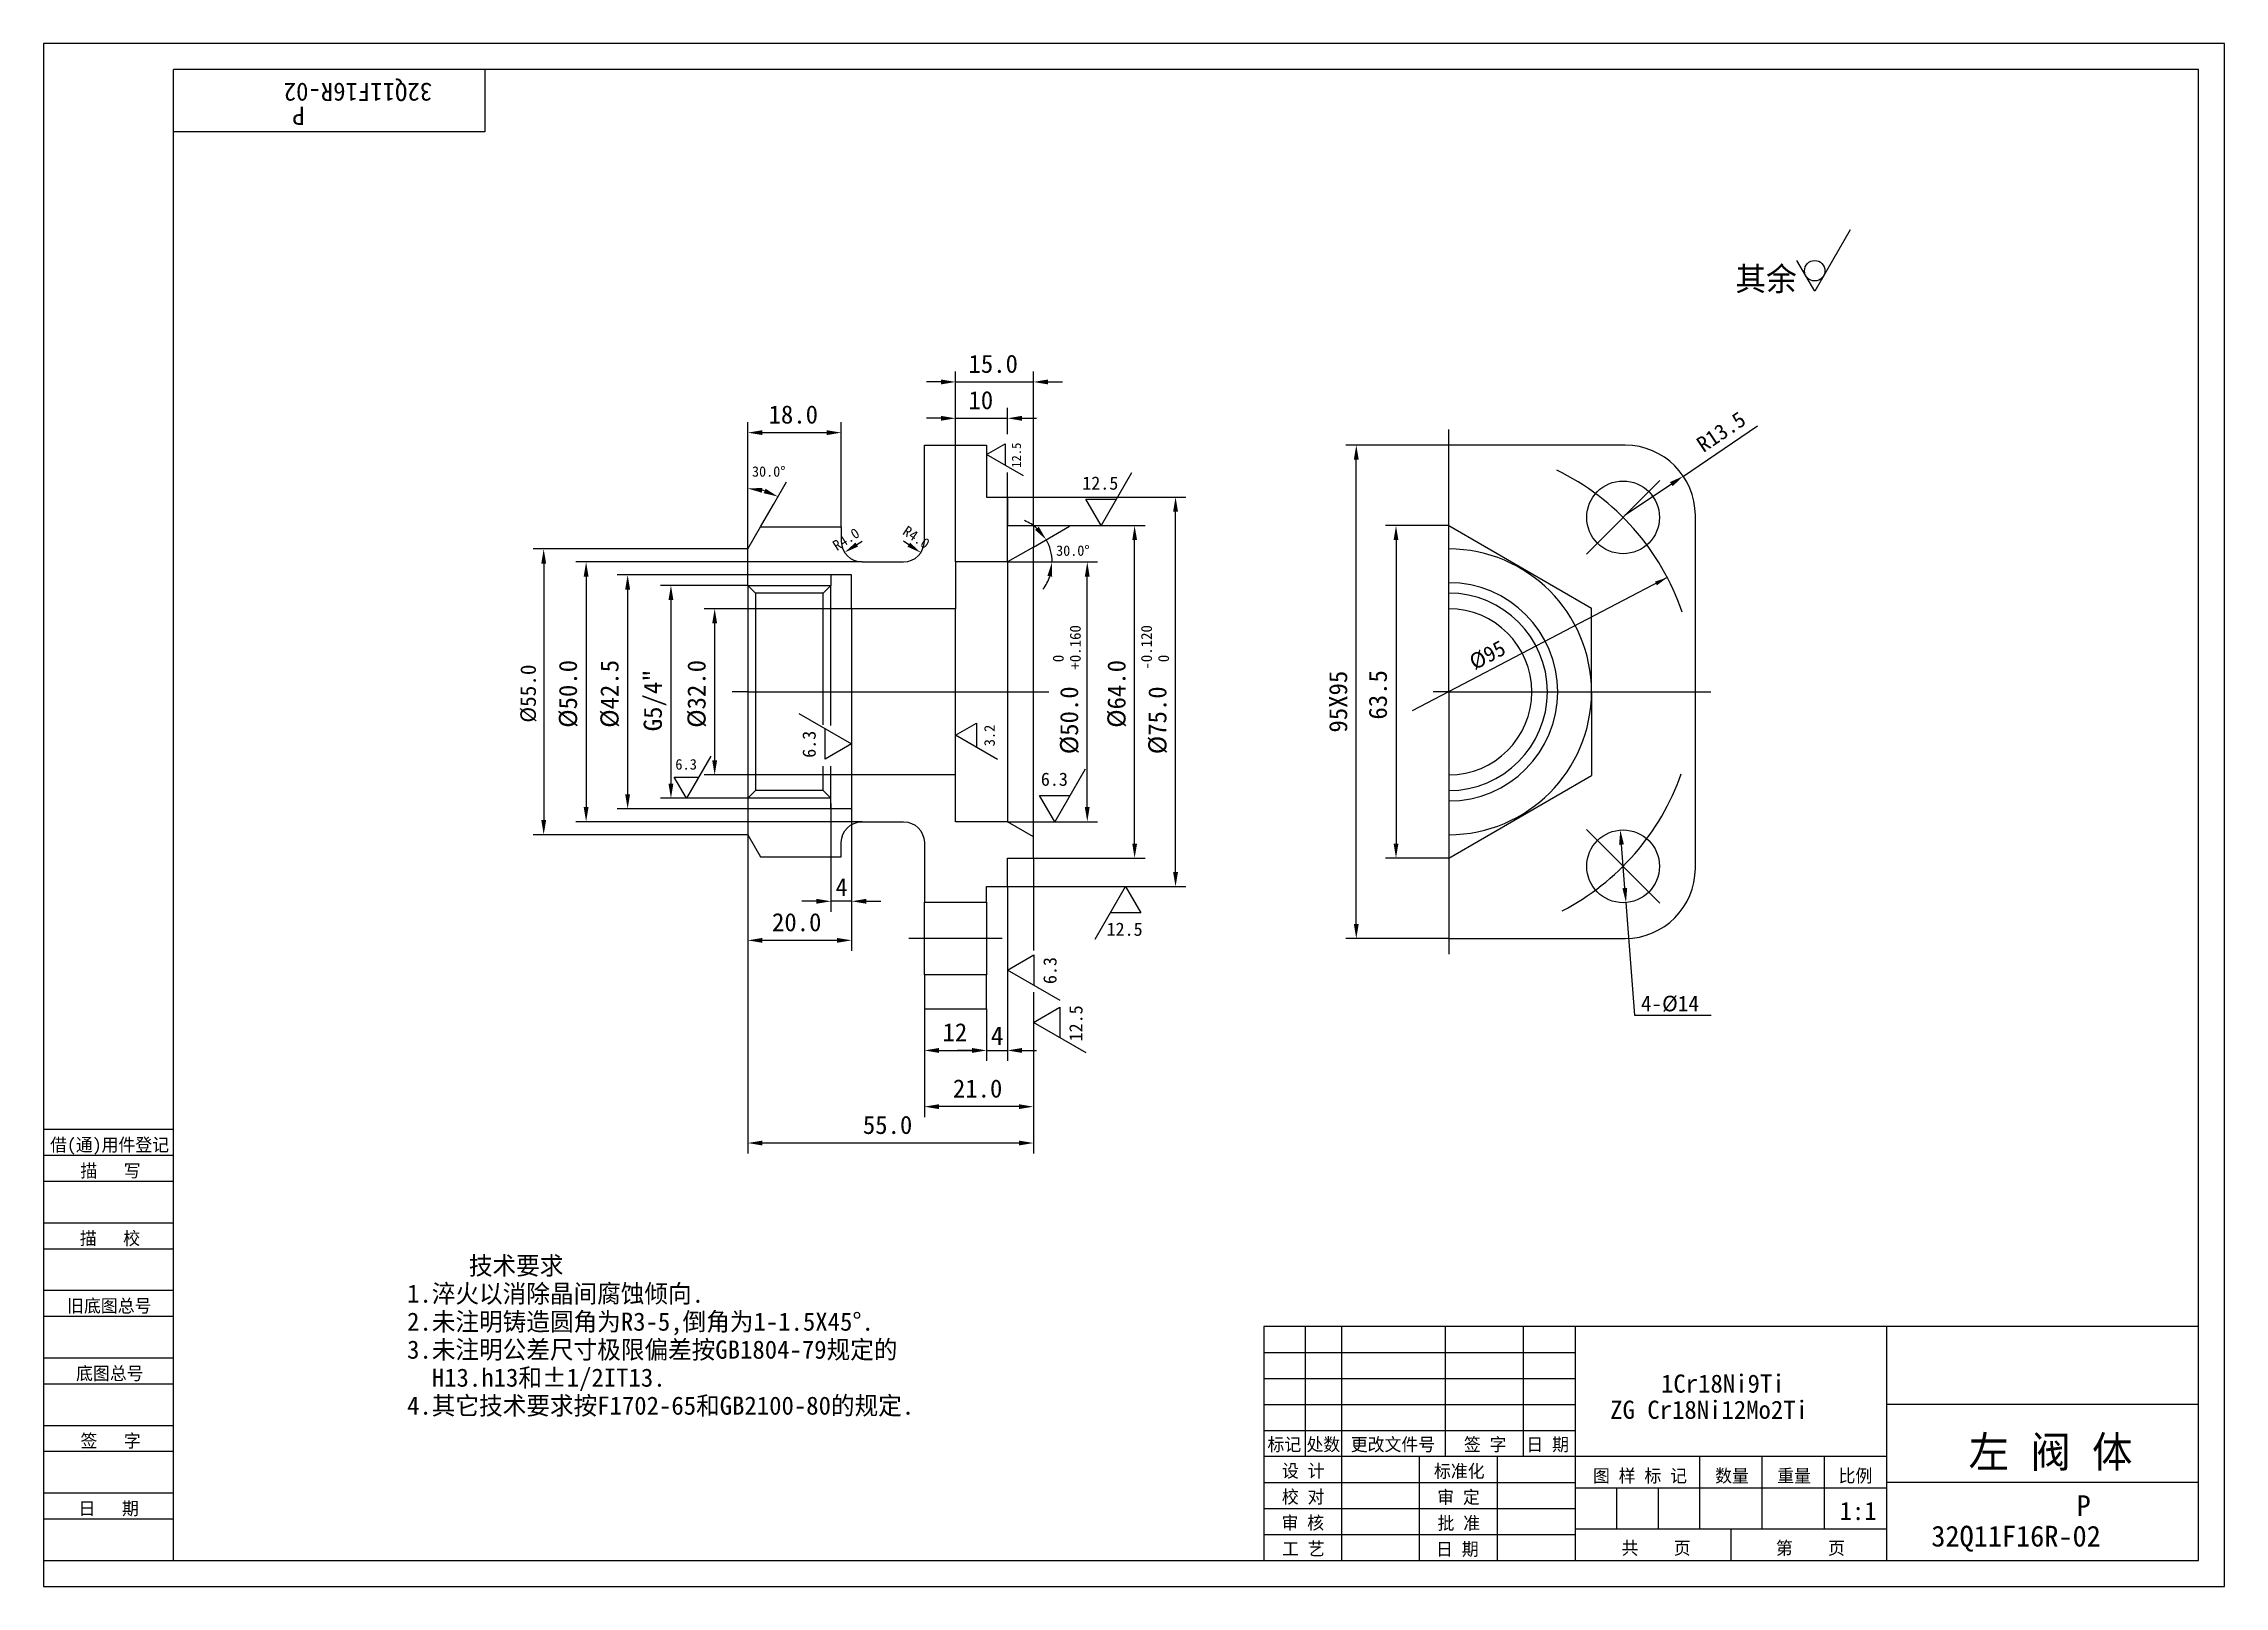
# Model space of a CAD drawing. Header units: metres. Extents: x 0 to 420, y 0 to 297.
import ezdxf

# ---------------------------------------------------------------- set-up
doc = ezdxf.new("R2010")
doc.units = ezdxf.units.M
for name, color, linetype in [('B', 3, 'Continuous'), ('C', 6, 'Continuous'), ('D', 1, 'Continuous'), ('FL', 5, 'Continuous'), ('HA', 5, 'Continuous'), ('T', 7, 'Continuous'), ('TL', 4, 'Continuous')]:
    doc.layers.add(name, color=color, linetype=linetype)

# ---------------------------------------------------------------- blocks, each defined once
blk = doc.blocks.new('TUKUN3')
at = {"layer": 'FL'}
for p, q in [((420, 297), (0, 297)), ((0, 297), (0, 0)), ((420, 0), (420, 297)), ((0, 78), (25, 78)), ((0, 70), (25, 70)), ((0, 65), (25, 65)), ((0, 57), (25, 57)), ((0, 52), (25, 52)), ((243, 25), (243, 50)), ((250, 5), (250, 50)), ((270, 25), (270, 50)), ((285, 25), (285, 50)), ((0, 44), (25, 44)), ((235, 45), (295, 45)), ((0, 39), (25, 39)), ((235, 40), (295, 40)), ((235, 35), (295, 35)), ((0, 31), (25, 31)), ((235, 30), (295, 30)), ((0, 26), (25, 26)), ((280, 5), (280, 25)), ((0, 18), (25, 18)), ((235, 20), (295, 20)), ((0, 13), (25, 13)), ((235, 15), (295, 15)), ((235, 10), (295, 10)), ((0, 0), (420, 0))]:
    blk.add_line(p, q, dxfattribs=at)
at = {"layer": 'TL'}
for p, q in [((415, 292), (25, 292)), ((25, 5), (25, 292)), ((85, 292), (85, 280)), ((415, 5), (415, 292)), ((85, 280), (25, 280)), ((0, 88), (25, 88)), ((0, 83), (25, 83)), ((415, 50), (235, 50)), ((235, 50), (235, 5)), ((295, 5), (295, 50)), ((355, 5), (355, 50)), ((415, 35), (355, 35)), ((355, 25), (235, 25)), ((265, 5), (265, 25)), ((319, 11), (319, 25)), ((331, 11), (331, 25)), ((343, 11), (343, 25)), ((295, 19), (355, 19)), ((303, 11), (303, 19)), ((311, 11), (311, 19)), ((415, 20), (355, 20)), ((355, 11), (295, 11)), ((325, 5), (325, 11)), ((0, 5), (415, 5))]:
    blk.add_line(p, q, dxfattribs=at)
at = {"layer": 'T'}
for s, p in [('借(通)用件登记', (1.26, 83.76)), ('描   写', (7.09, 78.76)), ('描   校', (6.98, 65.76)), ('旧底图总号', (4.52, 52.76)), ('底图总号', (6.25, 39.76)), ('签   字', (7.1, 26.76)), ('标记', (235.71, 26.07)), ('处数', (243.22, 26.07)), ('更改文件号', (251.75, 26.07)), ('签 字', (273.53, 26.07)), ('日 期', (285.57, 26.07)), ('设 计', (238.5, 20.99)), ('标准化', (267.77, 20.93)), ('图 样 标 记', (298.4, 20.04)), ('数量', (321.92, 20.04)), ('重量', (333.88, 20.04)), ('比例', (345.7, 20.04)), ('校 对', (238.48, 15.99)), ('审 定', (268.39, 15.93)), ('日   期', (6.72, 13.76)), ('审 核', (238.41, 10.99)), ('批 准', (268.46, 10.93)), ('工 艺', (238.52, 5.99)), ('日 期', (268.18, 5.93)), ('共    页', (303.91, 6.13)), ('第    页', (333.62, 6.13))]:
    blk.add_text(s, height=2.5, dxfattribs=at).set_placement(p)

msp = doc.modelspace()

# ---------------------------------------------------------------- linework, layer by layer
at = {"layer": 'B'}
msp.add_lwpolyline([(270.62, 151.21, 1), (270.62, 193.21, 1)], format="xyb", dxfattribs=at)
at = {"layer": 'C'}
for p, q in [((270.62, 219.71), (270.62, 222.71)), ((270.62, 172.21), (270.62, 219.71)), ((297.13, 198.72), (311.28, 212.87)), ((135.62, 172.21), (132.62, 172.21)), ((135.62, 172.21), (190.62, 172.21)), ((190.62, 172.21), (193.62, 172.21)), ((270.62, 172.21), (267.62, 172.21)), ((270.62, 172.21), (318.12, 172.21)), ((270.62, 172.21), (270.62, 124.71)), ((318.12, 172.21), (321.12, 172.21)), ((297.13, 145.69), (311.28, 131.55)), ((184.62, 124.71), (166.62, 124.71)), ((270.62, 124.71), (270.62, 121.71))]:
    msp.add_line(p, q, dxfattribs=at)
for points in [[(315.57, 187.55, 0.2), (291.41, 214.91, 1)], [(270.62, 172.21), (270.62, 124.71, 0.09)], [(292.46, 130.03, 0.19), (315.41, 156.4, 1)]]:
    msp.add_lwpolyline(points, format="xyb", dxfattribs=at)
at = {"layer": 'D'}
for p, q in [((347.93, 261.17), (341.1, 249.34)), ((341.1, 249.34), (337.68, 255.25)), ((172.82, 231.87), (170.02, 231.87)), ((175.62, 197.21), (175.62, 233.87)), ((175.62, 231.87), (190.62, 231.87)), ((190.62, 204.21), (190.62, 233.87)), ((193.42, 231.87), (196.22, 231.87)), ((175.62, 197.21), (175.62, 226.87)), ((185.62, 221.8), (185.62, 226.87)), ((135.62, 199.71), (135.62, 224.11)), ((153.62, 203.96), (153.62, 224.11)), ((172.82, 224.87), (170.02, 224.87)), ((175.62, 224.87), (185.62, 224.87)), ((188.42, 224.87), (191.22, 224.87)), ((320.45, 216.89), (330.11, 223.42)), ((138.42, 222.11), (150.82, 222.11)), ((181.62, 217.89), (185.17, 219.94)), ((185.17, 219.94), (185.17, 215.84)), ((270.62, 219.71), (250.81, 219.71)), ((188.72, 213.79), (181.62, 217.89)), ((185.62, 197.21), (185.62, 214.45)), ((209.53, 214.35), (203.68, 204.21)), ((252.81, 127.51), (252.81, 216.91)), ((315.81, 213.76), (320.45, 216.89)), ((140.57, 208.29), (143.07, 212.62)), ((313.49, 212.19), (304.62, 206.21)), ((138.07, 203.96), (140.57, 208.29)), ((185.62, 209.71), (220, 209.71)), ((203.68, 204.21), (200.75, 209.28)), ((200.75, 209.28), (206.61, 209.28)), ((218, 137.51), (218, 206.91)), ((190.62, 204.21), (212.12, 204.21)), ((190.62, 200.09), (197.55, 204.09)), ((270.62, 204.21), (258.46, 204.21)), ((135.62, 199.71), (94.31, 199.71)), ((156.61, 200.56), (157.62, 201.21)), ((166.62, 200.54), (165.62, 201.21)), ((210.12, 143.01), (210.12, 201.41)), ((260.46, 201.41), (260.46, 143.01)), ((96.31, 196.91), (96.31, 147.51)), ((157.62, 197.21), (102.48, 197.21)), ((104.48, 194.41), (104.48, 150.01)), ((151.62, 194.71), (110.48, 194.71)), ((185.62, 197.21), (203, 197.21)), ((201, 150.01), (201, 194.41)), ((312.71, 194.21), (263.6, 168.54)), ((112.48, 191.91), (112.48, 152.51)), ((135.62, 192.71), (118.82, 192.71)), ((120.82, 189.91), (120.82, 154.51)), ((155.62, 188.21), (127.24, 188.21)), ((129.24, 159.01), (129.24, 185.41)), ((145.48, 168.04), (155.62, 162.18)), ((150.55, 159.26), (150.55, 165.11)), ((175.62, 163.86), (179.67, 166.2)), ((183.73, 159.18), (175.62, 163.86)), ((179.67, 166.2), (179.67, 161.52)), ((128.48, 159.82), (123.8, 151.71)), ((155.62, 162.18), (150.55, 159.26)), ((123.8, 151.71), (121.46, 155.76)), ((121.46, 155.76), (126.14, 155.76)), ((155.62, 156.21), (127.24, 156.21)), ((200.59, 157.35), (194.73, 147.21)), ((135.62, 151.71), (118.82, 151.71)), ((194.73, 147.21), (191.8, 152.28)), ((191.8, 152.28), (197.66, 152.28)), ((157.62, 147.21), (102.48, 147.21)), ((151.62, 149.71), (110.48, 149.71)), ((151.62, 150.71), (151.62, 129.89)), ((155.62, 150.71), (155.62, 129.89)), ((155.62, 150.71), (155.62, 122.37)), ((185.62, 147.21), (203, 147.21)), ((135.62, 144.71), (94.31, 144.71)), ((135.62, 144.71), (135.62, 122.37)), ((135.62, 144.71), (135.62, 83.35)), ((304.53, 134.43), (303.88, 142.81)), ((190.62, 140.21), (212.12, 140.21)), ((190.62, 140.21), (190.62, 122.43)), ((190.62, 140.21), (190.62, 123.3)), ((270.62, 140.21), (258.46, 140.21)), ((185.62, 134.71), (220, 134.71)), ((185.62, 134.71), (185.62, 101.17)), ((202.5, 124.57), (208.36, 134.71)), ((208.36, 134.71), (211.29, 129.64)), ((148.82, 131.89), (146.02, 131.89)), ((155.62, 131.89), (151.62, 131.89)), ((158.42, 131.89), (161.22, 131.89)), ((304.75, 131.64), (306.42, 109.98)), ((211.29, 129.64), (205.43, 129.64)), ((305.18, 126.06), (305.18, 125.97)), ((152.82, 124.37), (138.42, 124.37)), ((270.62, 124.71), (250.81, 124.71)), ((185.62, 118.62), (190.69, 121.55)), ((195.76, 112.77), (185.62, 118.62)), ((190.69, 121.55), (190.69, 115.69)), ((190.62, 114.4), (190.62, 90.35)), ((190.62, 113.42), (190.62, 83.35)), ((169.62, 111.21), (169.62, 101.17)), ((169.62, 111.21), (169.62, 90.35)), ((181.62, 111.21), (181.62, 101.17)), ((181.62, 111.21), (181.62, 101.17)), ((190.62, 108.57), (195.69, 111.49)), ((195.69, 111.49), (195.69, 105.64)), ((306.42, 109.98), (321.16, 109.98)), ((200.76, 102.71), (190.62, 108.57)), ((172.42, 103.17), (178.82, 103.17)), ((178.82, 103.17), (176.02, 103.17)), ((181.62, 103.17), (185.62, 103.17)), ((188.42, 103.17), (191.22, 103.17)), ((187.82, 92.35), (172.42, 92.35)), ((187.82, 85.35), (138.42, 85.35))]:
    msp.add_line(p, q, dxfattribs=at)
msp.add_circle((341.1, 253.28), 1.97, dxfattribs=at)
for centre, radius, start, end in [((135.62, 199.71), 11.64, 73.82, 76.18), ((185.62, 197.21), 8.62, 48.7, 67.4), ((185.62, 197.21), 8.62, 0, 30), ((185.62, 197.21), 8.62, 322.6, 341.3)]:
    msp.add_arc(centre, radius, start, end, dxfattribs=at)
for points in [[(172.82, 232.34), (172.82, 231.4), (175.62, 231.87)], [(193.42, 232.34), (193.42, 231.4), (190.62, 231.87)], [(172.82, 225.34), (172.82, 224.4), (175.62, 224.87)], [(188.42, 225.34), (188.42, 224.4), (185.62, 224.87)], [(138.42, 222.57), (138.42, 221.64), (135.62, 222.11)], [(150.82, 222.57), (150.82, 221.64), (153.62, 222.11)], [(252.34, 216.91), (253.28, 216.91), (252.81, 219.71)], [(138.34, 210.55), (138.45, 211.47), (135.62, 211.35)], [(139.04, 211.32), (138.68, 210.46), (141.44, 209.79)], [(313.75, 211.81), (313.22, 212.58), (315.81, 213.76)], [(217.53, 206.91), (218.47, 206.91), (218, 209.71)], [(191.67, 203.98), (190.94, 203.39), (193.08, 201.52)], [(209.66, 201.41), (210.59, 201.41), (210.12, 204.21)], [(259.99, 201.41), (260.93, 201.41), (260.46, 204.21)], [(95.85, 196.91), (96.78, 196.91), (96.31, 199.71)], [(156.86, 200.17), (156.36, 200.95), (154.25, 199.04)], [(166.36, 200.15), (166.87, 200.93), (168.95, 198.99)], [(104.02, 194.41), (104.95, 194.41), (104.48, 197.21)], [(112.01, 191.91), (112.95, 191.91), (112.48, 194.71)], [(193.32, 194.52), (194.24, 194.37), (194.23, 197.21)], [(200.53, 194.41), (201.46, 194.41), (201, 197.21)], [(310.7, 192.72), (312.71, 194.21), (310.34, 193.42)], [(120.35, 189.91), (121.28, 189.91), (120.82, 192.71)], [(128.77, 185.41), (129.71, 185.41), (129.24, 188.21)], [(128.77, 159.01), (129.71, 159.01), (129.24, 156.21)], [(112.01, 152.51), (112.95, 152.51), (112.48, 149.71)], [(120.35, 154.51), (121.28, 154.51), (120.82, 151.71)], [(95.85, 147.51), (96.78, 147.51), (96.31, 144.71)], [(104.02, 150.01), (104.95, 150.01), (104.48, 147.21)], [(200.53, 150.01), (201.46, 150.01), (201, 147.21)], [(209.66, 143.01), (210.59, 143.01), (210.12, 140.21)], [(259.99, 143.01), (260.93, 143.01), (260.46, 140.21)], [(303.42, 142.77), (304.35, 142.84), (303.66, 145.6)], [(217.53, 137.51), (218.47, 137.51), (218, 134.71)], [(304.06, 134.4), (304.99, 134.47), (304.75, 131.64)], [(148.82, 132.36), (148.82, 131.42), (151.62, 131.89)], [(158.42, 132.36), (158.42, 131.42), (155.62, 131.89)], [(252.34, 127.51), (253.28, 127.51), (252.81, 124.71)], [(138.42, 124.83), (138.42, 123.9), (135.62, 124.37)], [(152.82, 124.83), (152.82, 123.9), (155.62, 124.37)], [(172.42, 103.64), (172.42, 102.71), (169.62, 103.17)], [(178.82, 103.64), (178.82, 102.71), (181.62, 103.17)], [(178.82, 103.64), (178.82, 102.71), (181.62, 103.17)], [(188.42, 103.64), (188.42, 102.71), (185.62, 103.17)], [(172.42, 92.82), (172.42, 91.88), (169.62, 92.35)], [(187.82, 92.82), (187.82, 91.88), (190.62, 92.35)], [(138.42, 85.82), (138.42, 84.88), (135.62, 85.35)], [(187.82, 85.82), (187.82, 84.88), (190.62, 85.35)]]:
    msp.add_solid(points, dxfattribs=at)
at = {"layer": 'HA'}
for p, q in [((135.62, 192.71), (151.62, 192.71)), ((151.62, 151.71), (135.62, 151.71))]:
    msp.add_line(p, q, dxfattribs=at)
at = {"layer": 'TL'}
for p, q in [((190.62, 144.32), (190.62, 200.09)), ((185.62, 197.21), (185.62, 147.21)), ((135.62, 192.71), (135.62, 151.71)), ((137.12, 191.21), (137.12, 153.21)), ((150.12, 165.84), (150.12, 191.21)), ((151.62, 165.74), (151.62, 192.71)), ((155.62, 188.21), (155.62, 156.21)), ((175.62, 156.21), (175.62, 188.21)), ((150.12, 153.21), (150.12, 157.92)), ((151.62, 151.71), (151.62, 157.87)), ((169.62, 117.71), (169.62, 131.71)), ((181.62, 131.71), (181.62, 117.71))]:
    msp.add_line(p, q, dxfattribs=at)
msp.add_lwpolyline([(151.62, 194.71), (151.62, 193.21), (151.62, 192.71), (150.12, 191.21), (137.12, 191.21), (135.62, 192.71), (135.62, 193.21), (135.62, 199.71), (138.07, 203.96), (153.62, 203.96), (153.62, 201.21, 0.41), (157.62, 197.21), (165.62, 197.21, 0.41), (169.62, 201.21), (169.62, 219.71), (181.62, 219.71), (181.62, 209.71), (185.62, 209.71), (185.62, 204.21), (190.62, 204.21), (190.62, 200.09), (185.62, 197.21), (175.62, 197.21), (175.62, 188.21), (155.62, 188.21), (155.62, 194.71)], format="xyb", close=True, dxfattribs=at)
for points in [[(270.62, 124.71), (304.62, 124.71, 0.41), (318.12, 138.21), (318.12, 206.21, 0.41), (304.62, 219.71), (270.62, 219.71)], [(270.62, 144.71, 1), (270.62, 199.71, 1)], [(270.62, 153.21, 1), (270.62, 191.21, 1)], [(270.62, 156.21, 1), (270.62, 188.21, 1)], [(151.62, 151.21), (151.62, 151.71), (150.12, 153.21), (137.12, 153.21), (135.62, 151.71), (135.62, 151.21), (135.62, 144.71), (138.07, 140.46), (153.62, 140.46), (153.62, 143.21, -0.41), (157.62, 147.21), (165.62, 147.21, -0.41), (169.62, 143.21), (169.62, 131.71), (181.62, 131.71), (181.62, 134.71), (185.62, 134.71), (185.62, 140.21), (190.62, 140.21), (190.62, 144.32), (185.62, 147.21), (175.62, 147.21), (175.62, 156.21), (155.62, 156.21), (155.62, 149.71), (151.62, 149.71), (151.62, 151.71)]]:
    msp.add_lwpolyline(points, format="xyb", dxfattribs=at)
for points in [[(270.62, 204.21), (298.12, 188.33)], [(298.12, 172.21), (298.12, 188.33)], [(298.12, 172.21), (298.12, 156.08)], [(270.62, 140.21), (298.12, 156.08)], [(151.62, 150.71), (151.62, 151.21)]]:
    msp.add_lwpolyline(points, dxfattribs=at)
msp.add_lwpolyline([(181.62, 117.71), (169.62, 117.71), (169.62, 111.21), (181.62, 111.21)], close=True, dxfattribs=at)
for centre in [(304.2, 205.8), (304.2, 138.62)]:
    msp.add_circle(centre, 7, dxfattribs=at)

# ---------------------------------------------------------------- block references
at = {"layer": 'D'}
msp.add_blockref('TUKUN3', (0, 0), dxfattribs=at)

# ---------------------------------------------------------------- texts
for s, height, rotation, p in [('32Q11F16R-02', 3.5, 180, (74.82, 289.43)), ('P', 3.5, 180, (50.27, 284.84)), ('R13.5', 3, 34.02, (319.68, 218.19)), ('12.5', 1.78, 90, (188.24, 215.34)), ('R4.0', 2, 32.78, (152.79, 199.29)), ('R4.0', 2, 326.34, (165.26, 202.65)), ('+0.160', 2.1, 90, (199.74, 176.49)), ('-0.120', 2.1, 90, (213.45, 176.49)), ('%%C95', 3, 27.6, (275.59, 176.35)), ('%%c55.0', 3, 90, (94.81, 166.28)), ('%%C50.0', 3.5, 90, (102.73, 165.29)), ('%%C42.5', 3.5, 90, (110.73, 165.29)), ('%%C32.0', 3.5, 90, (127.49, 165.29)), (' 0', 2.1, 90, (196.45, 176.49)), ('%%C64.0', 3.5, 90, (208.37, 165.29)), (' 0', 2.1, 90, (216.74, 176.49)), ('G5/4"', 3.5, 90, (119.07, 164.62)), ('%%C50.0', 3.5, 90, (199.25, 160.21)), ('%%c75.0', 3.5, 90, (216.25, 160.21)), ('95X95', 3.5, 90, (251.06, 164.37)), ('63.5', 3.5, 90, (258.71, 166.87)), ('6.3', 2.55, 90, (148.7, 159.51)), ('3.2', 2.04, 90, (183.19, 161.72)), ('6.3', 2.55, 90, (195.08, 115.95)), ('12.5', 2.55, 90, (200.08, 104.92))]:
    msp.add_text(s, height=height, rotation=rotation, dxfattribs=at).set_placement(p)
for s, height, p in [('其余', 4.55, (325.82, 249.44)), ('15.0', 3.5, (178.12, 233.62)), ('18.0', 3.5, (139.62, 223.86)), ('10', 3.5, (178.12, 226.62)), ('30.0%%d', 2, (136.43, 213.63)), ('12.5', 2.55, (200.04, 211.12)), ('30.0%%d', 2, (195, 198.4)), ('6.3', 2.04, (121.66, 157.24)), ('6.3', 2.55, (192.06, 154.12)), ('4', 3.38, (152.52, 132.93)), ('20.0', 3.5, (140.28, 126.12)), ('12.5', 2.55, (204.72, 125.24)), ('4-%%C14', 3, (307.62, 110.71)), ('12', 3.5, (173.12, 104.92)), ('4', 3.6, (182.41, 104.19)), ('21.0', 3.5, (175.12, 94.1)), ('55.0', 3.5, (157.78, 87.1)), ('     技术要求', 3.5, (70, 60)), ('1.淬火以消除晶间腐蚀倾向.', 3.5, (70, 54.61)), ('2.未注明铸造圆角为R3-5,倒角为1-1.5X45%%d.', 3.5, (70, 49.22)), ('3.未注明公差尺寸极限偏差按GB1804-79规定的', 3.5, (70, 43.83)), ('  H13.h13和%%p1/2IT13.', 3.5, (70, 38.44)), ('1Cr18Ni9Ti', 3.5, (311.5, 37.29)), ('4.其它技术要求按F1702-65和GB2100-80的规定.', 3.5, (70, 33.05)), ('ZG Cr18Ni12Mo2Ti', 3.5, (301.71, 32.25)), ('左 阀 体', 6, (370.74, 22.89)), ('P', 4, (391.55, 13.54)), ('1:1', 3.5, (345.89, 12.77)), ('32Q11F16R-02', 4, (363.55, 7.67))]:
    msp.add_text(s, height=height, dxfattribs=at).set_placement(p)

doc.saveas('drawing.dxf')
